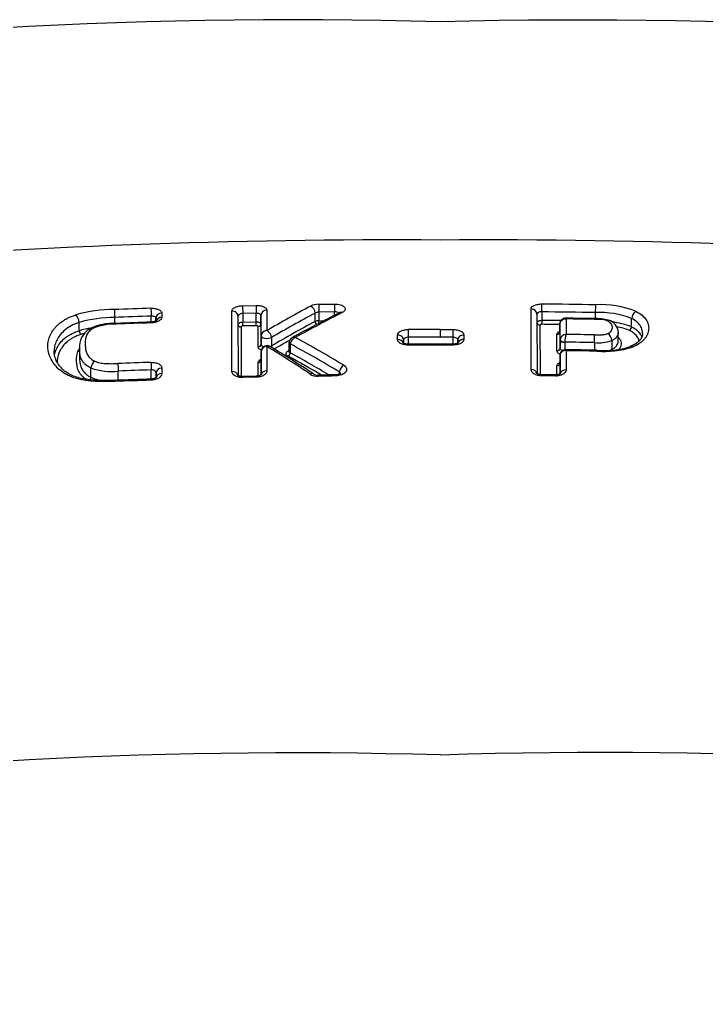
# Model space of a CAD drawing. Header units: millimetres. Extents: x 976 to 9349, y -714 to 2211.
# Drawn here: x 2937.205 to 2938.351, y 1374.202 to 1375.854 of the extents above; entities that cross this region are included whole.
import ezdxf

# ---------------------------------------------------------------- set-up
doc = ezdxf.new("R2010")
doc.units = ezdxf.units.MM
doc.layers.add('Wbudowane', color=175, linetype='Continuous')

# ---------------------------------------------------------------- blocks, each defined once
blk = doc.blocks.new('Z$W@#21058')
for p, q in [((19.5301, 143.3267), (19.5525, 143.3272)), ((19.657, 143.3291), (19.6835, 143.3294)), ((20.0118, 143.2204), (20.0117, 143.3214)), ((19.3165, 143.2972), (19.3165, 143.3072)), ((19.3774, 143.2993), (19.3774, 143.3093)), ((19.3854, 143.3058), (19.3854, 143.3011)), ((19.3854, 143.3011), (19.3854, 143.3058)), ((19.3951, 143.3146), (19.3951, 143.3073)), ((19.5122, 143.2169), (19.5121, 143.3179)), ((19.5223, 143.3091), (19.5225, 143.2103)), ((19.5527, 143.3141), (19.5303, 143.3136)), ((19.5303, 143.3136), (19.5303, 143.2994)), ((19.5527, 143.2999), (19.5527, 143.3141)), ((19.5607, 143.3104), (19.5607, 143.2964)), ((19.5608, 143.2765), (19.5607, 143.3104)), ((19.5705, 143.3192), (19.5706, 143.2852)), ((19.6512, 143.3005), (19.6512, 143.3144)), ((19.6836, 143.3163), (19.6572, 143.316)), ((19.6572, 143.316), (19.6572, 143.3017)), ((19.6836, 143.3111), (19.6836, 143.3163)), ((20.0215, 143.3126), (20.0216, 143.2136)), ((20.0295, 143.3165), (20.0295, 143.3023)), ((20.0701, 143.3047), (20.0701, 143.2788)), ((20.1194, 143.3051), (20.1194, 143.3152)), ((20.1795, 143.2915), (20.1795, 143.3054)), ((20.1795, 143.3054), (20.1795, 143.3054)), ((19.2573, 143.285), (19.2573, 143.2989)), ((19.2573, 143.2989), (19.2573, 143.2989)), ((19.5275, 143.2914), (19.5276, 143.2087)), ((19.5303, 143.2994), (19.5527, 143.2999)), ((19.5528, 143.2934), (19.5305, 143.2929)), ((19.5559, 143.2582), (19.5558, 143.292)), ((19.5607, 143.2964), (19.5608, 143.2625)), ((19.6572, 143.3017), (19.6658, 143.3019)), ((19.86, 143.2871), (19.8814, 143.2871)), ((19.86, 143.2871), (19.86, 143.2742)), ((20.0265, 143.2944), (20.0266, 143.2118)), ((20.06, 143.2691), (20.0599, 143.2969)), ((20.0599, 143.2969), (20.0599, 143.2968)), ((20.0599, 143.2968), (20.0599, 143.2835)), ((20.1795, 143.2915), (20.1795, 143.2915)), ((19.2573, 143.285), (19.2573, 143.285)), ((19.5608, 143.2625), (19.5608, 143.2765)), ((19.5782, 143.2737), (19.5782, 143.2594)), ((19.7887, 143.2704), (19.7887, 143.2778)), ((19.8067, 143.2741), (19.8067, 143.2625)), ((19.8814, 143.2742), (19.86, 143.2742)), ((19.8814, 143.2626), (19.8814, 143.2742)), ((19.8994, 143.2779), (19.8994, 143.2706)), ((20.0549, 143.2513), (20.0549, 143.2791)), ((20.0599, 143.2835), (20.06, 143.2557)), ((20.1573, 143.2679), (20.1573, 143.2818)), ((19.2576, 143.2554), (19.2576, 143.2411)), ((19.5706, 143.2586), (19.5706, 143.2182)), ((19.6075, 143.2649), (19.6075, 143.2511)), ((19.6097, 143.2628), (19.6097, 143.2626)), ((19.6097, 143.2626), (19.6097, 143.248)), ((19.7988, 143.2692), (19.7988, 143.2641)), ((19.86, 143.2611), (19.86, 143.2626)), ((19.8814, 143.2611), (19.86, 143.2611)), ((19.8894, 143.2693), (19.8894, 143.2642)), ((19.8894, 143.2642), (19.8894, 143.2693)), ((20.06, 143.2557), (20.06, 143.2691)), ((20.068, 143.2659), (20.068, 143.2657)), ((20.068, 143.2657), (20.068, 143.2532)), ((20.1176, 143.2652), (20.1176, 143.2525)), ((20.1465, 143.2685), (20.1465, 143.2685)), ((20.1465, 143.2685), (20.1465, 143.2537)), ((20.1465, 143.2537), (20.1465, 143.2537)), ((19.5608, 143.2501), (19.5608, 143.2361)), ((19.5608, 143.2113), (19.5608, 143.2501)), ((20.06, 143.2443), (20.06, 143.2441)), ((20.06, 143.213), (20.06, 143.2443)), ((20.06, 143.2441), (20.06, 143.2308)), ((20.0701, 143.2517), (20.0702, 143.2197)), ((19.2769, 143.2072), (19.2769, 143.2228)), ((19.2769, 143.2228), (19.2769, 143.2228)), ((19.3952, 143.2226), (19.3952, 143.2137)), ((19.5559, 143.2094), (19.5559, 143.2319)), ((19.5608, 143.2361), (19.5608, 143.2113)), ((20.0549, 143.2114), (20.0549, 143.2266)), ((20.06, 143.2308), (20.06, 143.213)), ((19.2769, 143.2072), (19.2769, 143.2072)), ((19.3223, 143.2024), (19.3223, 143.2177)), ((19.3775, 143.2043), (19.3775, 143.2196)), ((19.3855, 143.2143), (19.3855, 143.2067)), ((19.3855, 143.2067), (19.3855, 143.2143)), ((19.5526, 143.2091), (19.5302, 143.2086)), ((19.5526, 143.2072), (19.5302, 143.2067)), ((19.6916, 143.2124), (19.6916, 143.2161)), ((20.0522, 143.2112), (20.0298, 143.2115)), ((20.0522, 143.2094), (20.0298, 143.2096)), ((19.86, 142.5769), (19.86, 142.5769))]:
    blk.add_line(p, q)
for centre, radius, start, end in [((19.6233, 134.6477), 9.1561, 88.51928, 108.16245), ((20.0854, 134.5707), 9.2328, 71.91995, 91.39833), ((19.7861, 131.7116), 11.725, 89.63884, 99.7205), ((19.9339, 131.7121), 11.7245, 80.27926, 90.36137), ((19.3156, 143.0875), 0.2328, 89.8864, 105.9376), ((19.8521, 129.1154), 14.215, 91.91523, 92.16114), ((20.7617, 141.2465), 2.3611, 118.2658, 120.2969), ((19.6569, 143.2981), 0.031, 89.716, 115.4254), ((19.8643, 128.7124), 14.6181, 88.99944, 89.35197), ((20.1271, 143.1645), 0.164, 68.6196, 92.6289), ((19.239, 143.2981), 0.0183, 2.4452, 46.2014), ((19.3157, 143.0984), 0.2087, 89.7768, 106.2353), ((19.8523, 129.1215), 14.1958, 91.91694, 92.16299), ((20.784, 141.2005), 2.3983, 118.1855, 120.1817), ((20.7958, 141.1346), 2.4441, 116.8437, 118.9539), ((20.7862, 141.1706), 2.4057, 116.9343, 119.0503), ((19.6573, 143.3034), 0.0126, 90.5, 118.9487), ((19.8643, 128.7234), 14.594, 88.99856, 89.35141), ((20.0689, 143.297), 0.00895, 88.5856, 180.2601), ((19.87, 128.9435), 14.3638, 89.01329, 89.20593), ((19.8644, 128.5849), 14.7212, 89.0153, 89.19953), ((20.1209, 143.2322), 0.0731, 74.3157, 92.7209), ((20.1206, 143.2362), 0.0678, 75.6036, 92.6771), ((20.1266, 143.1703), 0.1451, 68.6141, 92.8603), ((20.1938, 143.3047), 0.0142, 118.7381, 177.2207), ((19.3156, 143.0758), 0.2171, 100.2241, 105.5683), ((19.2938, 143.2575), 0.0363, 123.6158, 183.4301), ((19.3153, 143.2026), 0.0948, 87.4041, 115.8653), ((19.3159, 143.2059), 0.0902, 87.6602, 114.1614), ((19.8205, 129.8988), 13.4078, 91.89489, 92.14075), ((19.8537, 128.9427), 14.3633, 91.90158, 92.13111), ((20.752, 141.2613), 2.3174, 118.3611, 120.4312), ((19.6569, 143.2876), 0.0141, 89.0063, 113.9164), ((19.8641, 128.4943), 14.7928, 90.01578, 90.22222), ((19.8643, 128.6876), 14.6156, 89.22744, 89.3523), ((19.8643, 128.6911), 14.6055, 89.23255, 89.35202), ((20.1345, 143.2805), 0.0229, 3.2623, 74.2442), ((20.1266, 143.1513), 0.1498, 69.3226, 82.2618), ((20.1264, 143.1542), 0.1404, 69.3689, 78.481), ((20.1723, 143.2919), 0.00721, 299.1727, 356.7422), ((19.2667, 143.2854), 0.00934, 182.9318, 225.7642), ((19.3156, 143.0814), 0.205, 104.0683, 105.7076), ((19.6171, 143.2648), 0.00955, 117.9585, 173.3009), ((19.6224, 143.2615), 0.0128, 109.8215, 174.1793), ((18.7328, 141.6361), 1.8615, 58.7371, 61.6034), ((19.8641, 128.4973), 14.7769, 90.0157, 90.22221), ((20.0707, 143.2679), 0.0109, 92.9974, 168.4088), ((20.0676, 143.2691), 0.00761, 172.7451, 179.9921), ((20.1144, 143.2648), 0.0464, 162.4832, 178.5813), ((19.8644, 128.4888), 14.7914, 89.01849, 89.20305), ((20.1318, 143.2678), 0.0147, 2.6959, 57.2261), ((19.5708, 143.2501), 0.01, 90, 180), ((18.7324, 141.8679), 1.6238, 55.9062, 58.9215), ((19.5708, 143.2501), 0.01, 59.0337, 90), ((18.7235, 141.8362), 1.6584, 56.1074, 59.0698), ((20.7634, 141.2378), 2.3365, 119.6242, 120.3392), ((19.6168, 143.2649), 0.00932, 173.5543, 180.2465), ((18.7146, 141.5955), 1.8924, 58.9159, 61.7725), ((19.8682, 127.2497), 16.0129, 90.0294, 90.22), ((19.8643, 128.4715), 14.7896, 90.01666, 90.22304), ((19.8626, 130.2157), 13.047, 89.9176, 90.01161), ((20.0688, 143.2444), 0.00885, 88.5648, 180.2619), ((19.8644, 128.4925), 14.7748, 89.01812, 89.21047), ((19.8745, 129.0963), 14.1583, 89.00016, 89.2126), ((20.124, 143.3364), 0.0715, 264.8823, 288.3928), ((20.1341, 143.3922), 0.1404, 264.8697, 287.8186), ((20.1343, 143.3997), 0.1494, 265.1088, 288.2211), ((20.124, 143.3173), 0.0674, 286.7914, 289.5507), ((20.154, 143.2541), 0.00744, 183.1969, 191.2116), ((18.7289, 141.6226), 1.842, 59.5803, 61.5612), ((20.8068, 141.0598), 2.4989, 118.6795, 118.7136), ((18.7377, 141.6425), 1.827, 59.1604, 61.4938), ((19.8644, 128.4495), 14.8036, 89.00465, 89.2037), ((19.2923, 143.2218), 0.0154, 125.8237, 176.1682), ((19.3106, 143.3179), 0.1009, 250.501, 276.6357), ((19.8565, 128.7396), 14.5005, 91.89443, 92.11306), ((19.5715, 143.2208), 0.0185, 124.9948, 125.4167), ((19.2692, 143.2078), 0.00777, 323.3105, 355.8305), ((19.8366, 129.3439), 13.868, 91.89813, 92.14886), ((19.8565, 128.7347), 14.4928, 91.89394, 92.11253), ((19.6552, 143.233), 0.024, 238.2866, 272.6459), ((19.6556, 143.226), 0.0151, 241.422, 272.8577), ((19.8491, 129.677), 13.5353, 90.69168, 90.81596), ((19.8652, 128.4909), 14.7197, 90.69901, 90.81329), ((19.8582, 128.7415), 14.4689, 91.90513, 92.14546), ((19.6163, 134.2726), 8.3079, 88.31872, 108.50376), ((20.1259, 134.4221), 8.1591, 71.31119, 91.86742)]:
    blk.add_arc(centre, radius, start, end)
for centre, major_axis, ratio, start_param, end_param in [((19.3165, 143.3114), (0.00038, -0.00999), 0.016997, 3.619211, 5.148412), ((19.3774, 143.3136), (0.00033, -0.00999), 0.014996, 3.619692, 5.14848), ((19.5303, 143.3179), (0.00023, -0.01), 0.010039, 3.620604, 5.148614), ((19.5527, 143.3184), (-0.00021, 0.01), 0.009319, 0.479111, 2.007036), ((19.6437, 143.3172), (-0.00473, 0.00881), 0.657583, 4.067889, 5.620494), ((19.6572, 143.3202), (-0.00014, 0.01), 0.005975, 0.479468, 2.007091), ((19.6836, 143.3206), (-0.00012, 0.01), 0.00513, 0.479531, 2.007101), ((20.0115, 143.3125), (-0.01, -0.00001), 0.883626, 3.140536, 4.69999), ((20.0295, 143.3207), (-0.00011, -0.01), 0.005881, 1.134501, 2.662121), ((20.1194, 143.3194), (-0.00017, -0.01), 0.008753, 1.134546, 2.66241), ((19.3954, 143.3058), (-0.01, -0.00001), 0.88407, 4.746456, 6.282127), ((19.3954, 143.2985), (-0.01, -0.00001), 0.880721, 4.746378, 5.950427), ((19.5123, 143.3091), (-0.01, -0.00001), 0.883823, 3.140536, 4.737526), ((19.5707, 143.3104), (-0.01, -0.00001), 0.883733, 4.733102, 6.282129), ((19.6967, 143.3065), (0.00452, -0.00892), 0.633498, 2.483632, 3.141719), ((20.1172, 143.2952), (-0.00017, -0.01), 0.008621, 2.639021, 3.141582), ((19.32, 143.2873), (0.00037, -0.00999), 0.01675, 3.141719, 3.643061), ((19.3774, 143.2893), (0.00033, -0.00999), 0.014881, 3.141531, 3.643405), ((19.5273, 143.2958), (0.005, 0.00001), 0.88364, 3.219068, 4.736413), ((19.5303, 143.2973), (0.00011, -0.005), 0.010026, 0.485765, 2.007021), ((19.5527, 143.2978), (-0.00011, 0.005), 0.009307, 3.62745, 5.148629), ((19.5557, 143.2964), (0.005, 0.00001), 0.883596, 4.734261, 6.282129), ((19.6549, 143.2991), (-0.00238, 0.0044), 0.65626, 0.924267, 2.118732), ((19.6572, 143.2996), (-0.00007, 0.005), 0.005969, 4.242221, 5.148683), ((19.8067, 143.2784), (0.00004, -0.01), 0.001206, 3.664661, 5.14872), ((19.8814, 143.2785), (0.00001, 0.01), 0.001149, 4.276058, 5.760133), ((20.0265, 143.2988), (0.005, 0.00001), 0.88348, 3.20419, 4.698852), ((20.0295, 143.3001), (-0.00006, -0.005), 0.005874, 4.276093, 5.797003), ((19.5708, 143.2765), (-0.01, -0.00001), 0.866854, 4.732968, 6.282193), ((19.5708, 143.2765), (0.01, 0), 0.422618, 3.142138, 5.556343), ((19.5708, 143.2765), (-0.00503, 0.00864), 0.642113, 4.045269, 5.575325), ((19.7888, 143.2692), (-0.01, -0.00001), 0.861091, 3.14062, 4.716761), ((19.7888, 143.2619), (-0.01, -0.00001), 0.856703, 3.427015, 4.716773), ((19.8994, 143.2693), (0.01, 0.00001), 0.861106, 1.566951, 3.14062), ((19.8994, 143.262), (0.01, 0.00001), 0.85672, 1.566972, 2.856245), ((20.0549, 143.2835), (0.005, 0.00001), 0.876482, 4.69682, 6.282158), ((20.068, 143.2693), (0.00794, -0.00097), 0.420013, 3.203765, 4.764046), ((20.1176, 143.2694), (-0.00017, -0.01), 0.008593, 1.134543, 2.610999), ((19.5558, 143.2625), (0.005, 0.00001), 0.866503, 4.734113, 6.282195), ((19.5708, 143.2501), (-0.01, -0.00001), 0.850986, 4.73293, 6.282244), ((19.5708, 143.2501), (-0.00515, -0.00857), 0.655796, 3.141552, 3.910742), ((19.582, 143.258), (-0.00253, 0.00431), 0.640077, 0.90087, 1.46255), ((19.6155, 143.2651), (0.00795, -0.00086), 0.509287, 3.141621, 3.938359), ((19.6155, 143.2649), (0.008, 0), 0.422618, 3.141613, 3.888037), ((19.8068, 143.2525), (0.00004, -0.01), 0.001212, 3.141439, 3.694936), ((19.8814, 143.2526), (-0.00001, -0.01), 0.001143, 2.588275, 3.141796), ((20.055, 143.2557), (0.005, 0.00001), 0.861404, 4.696982, 6.282212), ((20.068, 143.2691), (0.008, 0), 0.422618, 3.142138, 4.712935), ((19.606, 143.2466), (0.00239, 0.00439), 0.636369, 3.874597, 5.359544), ((19.6061, 143.2557), (-0.00241, 0.00438), 0.618337, 2.440732, 2.810389), ((19.3223, 143.2219), (-0.00037, 0.00999), 0.016586, 0.580201, 2.006834), ((19.3775, 143.2238), (-0.00033, 0.00999), 0.014809, 0.580172, 2.006894), ((19.3955, 143.2143), (-0.01, -0.00001), 0.8286, 4.745972, 6.282302), ((19.5558, 143.2361), (0.005, 0.00001), 0.850375, 4.734068, 6.282246), ((19.699, 143.219), (0.00517, 0.00856), 0.615115, 0.792203, 2.246053), ((20.0116, 143.2122), (-0.01, -0.00001), 0.822203, 3.325631, 4.700407), ((20.055, 143.2308), (0.005, 0.00001), 0.845548, 4.697092, 6.282259), ((19.3955, 143.2055), (-0.01, -0.00001), 0.821603, 4.745971, 6.110595), ((19.5125, 143.2087), (-0.01, -0.00001), 0.821842, 3.345282, 4.737277), ((19.5305, 143.1986), (0.00023, -0.01), 0.010005, 3.141382, 3.762512), ((19.5529, 143.1991), (0.00021, -0.01), 0.009294, 3.141389, 3.762449), ((19.5708, 143.21), (-0.01, -0.00001), 0.821945, 4.73296, 6.104544), ((19.6427, 143.2045), (-0.00558, -0.0083), 0.630603, 3.141312, 3.980197), ((19.6564, 143.2009), (0.00014, -0.01), 0.00601, 3.141425, 3.762195), ((19.6858, 143.2013), (0.00012, -0.01), 0.005081, 3.141386, 3.762135), ((20.0297, 143.2015), (-0.00011, -0.01), 0.005839, 2.521212, 3.141802), ((20.052, 143.2012), (-0.00013, -0.01), 0.006547, 2.521189, 3.141735), ((20.07, 143.2115), (0.01, 0.00001), 0.82216, 1.554511, 2.941827)]:
    blk.add_ellipse(centre, major_axis=major_axis, ratio=ratio, start_param=start_param, end_param=end_param)
for points, knots in [([(19.3771, 143.3224), (19.3794, 143.3225), (19.3818, 143.3224), (19.3861, 143.3217), (19.3882, 143.3211), (19.3906, 143.32), (19.3914, 143.3196), (19.3927, 143.3188), (19.3933, 143.3183), (19.3942, 143.3173), (19.3945, 143.3168), (19.395, 143.3157), (19.3951, 143.3152), (19.3951, 143.3146)], [0, 0, 0, 0, 0.25, 0.25, 0.5, 0.5, 0.625, 0.625, 0.75, 0.75, 0.875, 0.875, 1, 1, 1, 1]), ([(19.5121, 143.3179), (19.5121, 143.319), (19.5126, 143.3202), (19.5143, 143.3222), (19.5157, 143.3232), (19.5182, 143.3244), (19.5191, 143.3248), (19.5211, 143.3254), (19.5221, 143.3257), (19.5243, 143.3262), (19.5254, 143.3264), (19.5277, 143.3266), (19.5289, 143.3267), (19.5301, 143.3267)], [0, 0, 0, 0, 0.25, 0.25, 0.5, 0.5, 0.625, 0.625, 0.75, 0.75, 0.875, 0.875, 1, 1, 1, 1]), ([(19.5525, 143.3272), (19.5549, 143.3273), (19.5572, 143.3271), (19.5616, 143.3264), (19.5636, 143.3258), (19.5661, 143.3247), (19.5668, 143.3243), (19.5681, 143.3234), (19.5687, 143.3229), (19.5696, 143.3219), (19.5699, 143.3214), (19.5704, 143.3203), (19.5705, 143.3198), (19.5705, 143.3192)], [0, 0, 0, 0, 0.25, 0.25, 0.5, 0.5, 0.625, 0.625, 0.75, 0.75, 0.875, 0.875, 1, 1, 1, 1]), ([(19.6835, 143.3294), (19.6853, 143.3295), (19.687, 143.3294), (19.6904, 143.3289), (19.692, 143.3286), (19.6949, 143.3277), (19.6962, 143.3272), (19.6985, 143.326), (19.6994, 143.3253), (19.7008, 143.3238), (19.7012, 143.323), (19.7016, 143.3214), (19.7015, 143.3205), (19.7009, 143.3189), (19.7004, 143.3181), (19.6988, 143.3166), (19.6978, 143.3159), (19.6965, 143.3153)], [0, 0, 0, 0, 0.125, 0.125, 0.25, 0.25, 0.375, 0.375, 0.5, 0.5, 0.625, 0.625, 0.75, 0.75, 0.875, 0.875, 1, 1, 1, 1]), ([(20.0117, 143.3214), (20.0117, 143.3225), (20.0121, 143.3236), (20.0139, 143.3256), (20.0153, 143.3265), (20.0177, 143.3277), (20.0187, 143.328), (20.0206, 143.3286), (20.0217, 143.3288), (20.0238, 143.3292), (20.025, 143.3294), (20.0273, 143.3296), (20.0285, 143.3296), (20.0297, 143.3296)], [0, 0, 0, 0, 0.25, 0.25, 0.5, 0.5, 0.625, 0.625, 0.75, 0.75, 0.875, 0.875, 1, 1, 1, 1]), ([(19.3165, 143.2003), (19.3102, 143.2001), (19.304, 143.2), (19.2915, 143.2001), (19.2853, 143.2003), (19.2761, 143.2011), (19.2731, 143.2014), (19.267, 143.2022), (19.264, 143.2027), (19.2552, 143.2044), (19.2497, 143.2059), (19.242, 143.2089), (19.2396, 143.21), (19.2351, 143.2123), (19.2329, 143.2135), (19.227, 143.2174), (19.2236, 143.2203), (19.2178, 143.2263), (19.2153, 143.2294), (19.2113, 143.2356), (19.2096, 143.2389), (19.2057, 143.2485), (19.2045, 143.255), (19.205, 143.2646), (19.2056, 143.2678), (19.2074, 143.2742), (19.2087, 143.2773), (19.212, 143.2833), (19.2139, 143.2863), (19.2176, 143.2907), (19.2189, 143.2921), (19.2218, 143.295), (19.2233, 143.2964), (19.2267, 143.299), (19.2285, 143.3003), (19.2324, 143.3029), (19.2345, 143.3041), (19.2412, 143.3076), (19.2462, 143.3096), (19.2517, 143.3113)], [0, 0, 0, 0, 0.0625, 0.0625, 0.125, 0.125, 0.15625, 0.15625, 0.1875, 0.1875, 0.25, 0.25, 0.28125, 0.28125, 0.3125, 0.3125, 0.375, 0.375, 0.4375, 0.4375, 0.5, 0.5, 0.625, 0.625, 0.6875, 0.6875, 0.75, 0.75, 0.8125, 0.8125, 0.84375, 0.84375, 0.875, 0.875, 0.90625, 0.90625, 0.9375, 0.9375, 1, 1, 1, 1]), ([(19.3951, 143.3073), (19.3951, 143.3062), (19.3946, 143.305), (19.3928, 143.3029), (19.3915, 143.3019), (19.389, 143.3006), (19.3881, 143.3002), (19.3861, 143.2995), (19.3851, 143.2992), (19.3829, 143.2987), (19.3818, 143.2985), (19.3795, 143.2982), (19.3783, 143.2981), (19.3771, 143.2981)], [0, 0, 0, 0, 0.25, 0.25, 0.5, 0.5, 0.625, 0.625, 0.75, 0.75, 0.875, 0.875, 1, 1, 1, 1]), ([(19.3854, 143.3058), (19.3854, 143.3064), (19.3852, 143.3069), (19.3844, 143.3078), (19.3838, 143.3082), (19.3816, 143.3092), (19.3795, 143.3095), (19.3774, 143.3093)], [0, 0, 0, 0, 0.25, 0.25, 0.5, 0.5, 1, 1, 1, 1]), ([(19.5303, 143.3136), (19.5293, 143.3136), (19.5282, 143.3134), (19.5263, 143.3129), (19.5254, 143.3126), (19.5232, 143.3113), (19.5223, 143.3102), (19.5223, 143.3091)], [0, 0, 0, 0, 0.25, 0.25, 0.5, 0.5, 1, 1, 1, 1]), ([(19.5607, 143.3104), (19.5607, 143.3109), (19.5605, 143.3114), (19.5597, 143.3124), (19.5591, 143.3129), (19.5569, 143.3139), (19.5548, 143.3142), (19.5527, 143.3141)], [0, 0, 0, 0, 0.25, 0.25, 0.5, 0.5, 1, 1, 1, 1]), ([(19.6905, 143.3145), (19.6899, 143.315), (19.689, 143.3155), (19.6868, 143.3162), (19.6852, 143.3164), (19.6836, 143.3163)], [0, 0, 0, 0, 0.4269993, 0.4269993, 1, 1, 1, 1]), ([(20.0295, 143.3165), (20.0285, 143.3165), (20.0274, 143.3165), (20.0255, 143.3161), (20.0246, 143.3158), (20.0224, 143.3147), (20.0215, 143.3137), (20.0215, 143.3126)], [0, 0, 0, 0, 0.25, 0.25, 0.5, 0.5, 1, 1, 1, 1]), ([(20.0599, 143.2969), (20.0599, 143.2992), (20.0611, 143.3014), (20.0639, 143.3036), (20.065, 143.3041), (20.0675, 143.3047), (20.0688, 143.3048), (20.0701, 143.3047)], [0, 0, 0, 0, 0.5, 0.5, 0.75, 0.75, 1, 1, 1, 1]), ([(20.0701, 143.3047), (20.0698, 143.3053), (20.0696, 143.3057), (20.0692, 143.3059), (20.0692, 143.3059), (20.0691, 143.3059)], [0, 0, 0, 0, 0.782679, 0.782679, 1, 1, 1, 1]), ([(20.1374, 143.3019), (20.1382, 143.3024), (20.139, 143.3027), (20.14, 143.3027), (20.1403, 143.3026), (20.1406, 143.3025)], [0, 0, 0, 0, 0.687918, 0.687918, 1, 1, 1, 1]), ([(20.1978, 143.2806), (20.1978, 143.2824), (20.1976, 143.2842), (20.1966, 143.2884), (20.1956, 143.2907), (20.1926, 143.2953), (20.1907, 143.2975), (20.1859, 143.3017), (20.1829, 143.3036), (20.1795, 143.3054)], [0, 0, 0, 0, 0.199333, 0.199333, 0.466222, 0.466222, 0.733111, 0.733111, 1, 1, 1, 1]), ([(20.1869, 143.3172), (20.1908, 143.3152), (20.1942, 143.313), (20.1998, 143.3084), (20.202, 143.3059), (20.2055, 143.3007), (20.2066, 143.298), (20.208, 143.2927), (20.2082, 143.2899), (20.2077, 143.2844), (20.2071, 143.2817), (20.2053, 143.2776), (20.2046, 143.2763), (20.2029, 143.2736), (20.202, 143.2723), (20.1998, 143.2698), (20.1986, 143.2685), (20.1958, 143.2661), (20.1943, 143.2649), (20.1893, 143.2615), (20.1854, 143.2595), (20.181, 143.2578)], [0, 0, 0, 0, 0.125, 0.125, 0.25, 0.25, 0.375, 0.375, 0.5, 0.5, 0.625, 0.625, 0.6875, 0.6875, 0.75, 0.75, 0.8125, 0.8125, 0.875, 0.875, 1, 1, 1, 1]), ([(19.2573, 143.2989), (19.2523, 143.2972), (19.2478, 143.2953), (19.2397, 143.291), (19.2363, 143.2886), (19.2303, 143.2836), (19.2277, 143.2809), (19.2234, 143.2755), (19.2217, 143.2728), (19.2188, 143.2672), (19.2176, 143.2643), (19.216, 143.2585), (19.2155, 143.2556), (19.2153, 143.252), (19.2153, 143.2513), (19.2153, 143.2507)], [0, 0, 0, 0, 0.1608, 0.1608, 0.321601, 0.321601, 0.482401, 0.482401, 0.643201, 0.643201, 0.804001, 0.804001, 0.964802, 0.964802, 1, 1, 1, 1]), ([(19.279, 143.2882), (19.2776, 143.2872), (19.2763, 143.2862), (19.2741, 143.2841), (19.2732, 143.283), (19.2707, 143.2797), (19.2696, 143.2774), (19.2673, 143.2705), (19.2671, 143.2658), (19.2674, 143.2586), (19.2676, 143.2563), (19.2685, 143.2515), (19.2691, 143.2491), (19.2713, 143.2444), (19.2727, 143.2421), (19.277, 143.2378), (19.2798, 143.2358), (19.2833, 143.2343)], [0, 0, 0, 0, 0.0625, 0.0625, 0.125, 0.125, 0.25, 0.25, 0.5, 0.5, 0.625, 0.625, 0.75, 0.75, 0.875, 0.875, 1, 1, 1, 1]), ([(19.274, 143.2879), (19.2746, 143.2883), (19.2752, 143.2885), (19.2769, 143.2887), (19.2779, 143.2886), (19.279, 143.2882)], [0, 0, 0, 0, 0.439291, 0.439291, 1, 1, 1, 1]), ([(19.3865, 143.3017), (19.3865, 143.3017), (19.3865, 143.3017), (19.3865, 143.3017), (19.3865, 143.3017), (19.3864, 143.3017), (19.3864, 143.3016), (19.3863, 143.3016), (19.3862, 143.3015), (19.3861, 143.3014), (19.386, 143.3014), (19.3859, 143.3013), (19.3857, 143.3012), (19.3855, 143.3011), (19.3854, 143.301), (19.3852, 143.301), (19.385, 143.3009), (19.3847, 143.3008), (19.3845, 143.3007), (19.3842, 143.3006), (19.3839, 143.3005), (19.3836, 143.3004), (19.3833, 143.3003), (19.383, 143.3002), (19.3827, 143.3001), (19.3824, 143.3), (19.382, 143.2999), (19.3817, 143.2999), (19.3813, 143.2998), (19.3809, 143.2997), (19.3805, 143.2996), (19.3801, 143.2996), (19.3797, 143.2995), (19.3793, 143.2995), (19.3789, 143.2994), (19.3784, 143.2994), (19.378, 143.2994), (19.3776, 143.2993), (19.3773, 143.2993), (19.3771, 143.2993), (19.3771, 143.2993)], [0, 0, 0, 0, 0.021246, 0.044711, 0.068131, 0.091766, 0.115658, 0.139842, 0.164344, 0.189182, 0.214362, 0.239882, 0.265729, 0.291851, 0.315001, 0.339526, 0.364874, 0.391013, 0.417879, 0.445388, 0.473438, 0.501908, 0.530662, 0.556401, 0.583767, 0.611594, 0.640115, 0.669204, 0.698726, 0.728536, 0.75848, 0.788379, 0.818346, 0.847285, 0.877155, 0.907233, 0.937447, 0.967722, 0.99797, 1, 1, 1, 1]), ([(19.5224, 143.296), (19.5225, 143.2969), (19.5233, 143.2977), (19.5254, 143.2987), (19.5263, 143.2989), (19.5283, 143.2993), (19.5293, 143.2994), (19.5303, 143.2994)], [0, 0, 0, 0, 0.4803481, 0.4803481, 0.7401741, 0.7401741, 1, 1, 1, 1]), ([(19.5305, 143.2929), (19.5297, 143.2929), (19.5289, 143.2927), (19.5278, 143.2921), (19.5275, 143.2918), (19.5275, 143.2914)], [0, 0, 0, 0, 0.5, 0.5, 1, 1, 1, 1]), ([(19.5527, 143.2999), (19.5548, 143.2999), (19.5569, 143.2996), (19.5591, 143.2986), (19.5597, 143.2982), (19.5605, 143.2974), (19.5607, 143.2969), (19.5607, 143.2964)], [0, 0, 0, 0, 0.5, 0.5, 0.75, 0.75, 1, 1, 1, 1]), ([(19.5558, 143.292), (19.5558, 143.2924), (19.5555, 143.2928), (19.5544, 143.2932), (19.5536, 143.2934), (19.5528, 143.2934)], [0, 0, 0, 0, 0.5, 0.5, 1, 1, 1, 1]), ([(19.7887, 143.2778), (19.7887, 143.279), (19.7892, 143.2802), (19.791, 143.2824), (19.7923, 143.2834), (19.7948, 143.2847), (19.7957, 143.2851), (19.7977, 143.2858), (19.7987, 143.2861), (19.8009, 143.2865), (19.802, 143.2867), (19.8043, 143.287), (19.8055, 143.287), (19.8067, 143.287)], [0, 0, 0, 0, 0.25, 0.25, 0.5, 0.5, 0.625, 0.625, 0.75, 0.75, 0.875, 0.875, 1, 1, 1, 1]), ([(19.8814, 143.2871), (19.8838, 143.2871), (19.8861, 143.2869), (19.8905, 143.286), (19.8925, 143.2853), (19.895, 143.284), (19.8957, 143.2835), (19.897, 143.2825), (19.8976, 143.282), (19.8985, 143.2809), (19.8988, 143.2803), (19.8993, 143.2791), (19.8994, 143.2785), (19.8994, 143.2779)], [0, 0, 0, 0, 0.25, 0.25, 0.5, 0.5, 0.625, 0.625, 0.75, 0.75, 0.875, 0.875, 1, 1, 1, 1]), ([(20.0216, 143.299), (20.0217, 143.2998), (20.0225, 143.3007), (20.0246, 143.3016), (20.0255, 143.3018), (20.0274, 143.3022), (20.0285, 143.3023), (20.0295, 143.3023)], [0, 0, 0, 0, 0.4800144, 0.4800144, 0.7400072, 0.7400072, 1, 1, 1, 1]), ([(20.0295, 143.2957), (20.0287, 143.2957), (20.0279, 143.2956), (20.0268, 143.2951), (20.0265, 143.2947), (20.0265, 143.2944)], [0, 0, 0, 0, 0.5, 0.5, 1, 1, 1, 1]), ([(20.1398, 143.2802), (20.1412, 143.2809), (20.1425, 143.2817), (20.1445, 143.2835), (20.1453, 143.2844), (20.1465, 143.2863), (20.147, 143.2873), (20.1475, 143.2893), (20.1476, 143.2903), (20.1474, 143.2923), (20.1471, 143.2933), (20.1463, 143.2952), (20.1456, 143.2962), (20.144, 143.298), (20.143, 143.2989), (20.1405, 143.3005), (20.1391, 143.3013), (20.1374, 143.3019)], [0, 0, 0, 0, 0.125, 0.125, 0.25, 0.25, 0.375, 0.375, 0.5, 0.5, 0.625, 0.625, 0.75, 0.75, 0.875, 0.875, 1, 1, 1, 1]), ([(20.1795, 143.2915), (20.1829, 143.2898), (20.1858, 143.2879), (20.1907, 143.2838), (20.1926, 143.2817), (20.1951, 143.2779), (20.196, 143.2762), (20.1966, 143.2745)], [0, 0, 0, 0, 0.367157, 0.367157, 0.734314, 0.734314, 1, 1, 1, 1]), ([(19.2159, 143.2444), (19.2167, 143.2486), (19.2181, 143.2527), (19.2217, 143.2595), (19.2235, 143.2623), (19.2278, 143.2676), (19.2303, 143.2701), (19.2348, 143.2738), (19.2364, 143.275), (19.2399, 143.2773), (19.2437, 143.2795), (19.2479, 143.2815), (19.2524, 143.2833), (19.2548, 143.2842), (19.2573, 143.285)], [0, 0, 0, 0, 0.266295, 0.266295, 0.449721, 0.449721, 0.633147, 0.633147, 0.724861, 0.724861, 0.816574, 0.908287, 0.908287, 1, 1, 1, 1]), ([(19.2601, 143.2788), (19.2578, 143.278), (19.2555, 143.2772), (19.2512, 143.2754), (19.2472, 143.2735), (19.2437, 143.2714), (19.2404, 143.2691), (19.2388, 143.268), (19.2346, 143.2644), (19.2322, 143.262), (19.2282, 143.2569), (19.2265, 143.2542), (19.2224, 143.2463), (19.2209, 143.2408), (19.2205, 143.2342), (19.2205, 143.2332), (19.2205, 143.2322)], [0, 0, 0, 0, 0.078594, 0.078594, 0.157187, 0.235781, 0.235781, 0.314374, 0.314374, 0.471561, 0.471561, 0.628748, 0.628748, 0.943122, 0.943122, 1, 1, 1, 1]), ([(19.6181, 143.2736), (19.617, 143.2739), (19.616, 143.2741), (19.6141, 143.2739), (19.6133, 143.2737), (19.6126, 143.2733)], [0, 0, 0, 0, 0.5252388, 0.5252388, 1, 1, 1, 1]), ([(19.8067, 143.261), (19.8043, 143.261), (19.802, 143.2613), (19.7976, 143.2622), (19.7956, 143.2629), (19.7931, 143.2642), (19.7924, 143.2647), (19.7911, 143.2657), (19.7905, 143.2663), (19.7896, 143.2674), (19.7893, 143.268), (19.7888, 143.2692), (19.7887, 143.2698), (19.7887, 143.2704)], [0, 0, 0, 0, 0.25, 0.25, 0.5, 0.5, 0.625, 0.625, 0.75, 0.75, 0.875, 0.875, 1, 1, 1, 1]), ([(19.8067, 143.2741), (19.8057, 143.2741), (19.8046, 143.274), (19.8027, 143.2735), (19.8018, 143.2731), (19.7996, 143.2717), (19.7987, 143.2705), (19.7988, 143.2692)], [0, 0, 0, 0, 0.25, 0.25, 0.5, 0.5, 1, 1, 1, 1]), ([(19.8894, 143.2693), (19.8894, 143.27), (19.8892, 143.2706), (19.8884, 143.2718), (19.8878, 143.2723), (19.8856, 143.2737), (19.8835, 143.2742), (19.8814, 143.2742)], [0, 0, 0, 0, 0.25, 0.25, 0.5, 0.5, 1, 1, 1, 1]), ([(19.8994, 143.2706), (19.8994, 143.2693), (19.8989, 143.2681), (19.8972, 143.2658), (19.8958, 143.2648), (19.8933, 143.2635), (19.8924, 143.2631), (19.8905, 143.2624), (19.8894, 143.2621), (19.8872, 143.2616), (19.8861, 143.2614), (19.8838, 143.2612), (19.8826, 143.2611), (19.8814, 143.2611)], [0, 0, 0, 0, 0.25, 0.25, 0.5, 0.5, 0.625, 0.625, 0.75, 0.75, 0.875, 0.875, 1, 1, 1, 1]), ([(20.0549, 143.2791), (20.0549, 143.2799), (20.0552, 143.2807), (20.0565, 143.2822), (20.0575, 143.2829), (20.0591, 143.2836), (20.0595, 143.2838), (20.0599, 143.2839)], [0, 0, 0, 0, 0.429313, 0.429313, 0.858626, 0.858626, 1, 1, 1, 1]), ([(20.1178, 143.278), (20.1216, 143.2779), (20.1255, 143.2779), (20.1312, 143.2783), (20.133, 143.2785), (20.1367, 143.2791), (20.1383, 143.2796), (20.1398, 143.2802)], [0, 0, 0, 0, 0.5, 0.5, 0.75, 0.75, 1, 1, 1, 1]), ([(20.1573, 143.2818), (20.1573, 143.2808), (20.1572, 143.2799), (20.1566, 143.2777), (20.1559, 143.2764), (20.1542, 143.2739), (20.153, 143.2727), (20.1502, 143.2705), (20.1485, 143.2694), (20.1465, 143.2685)], [0, 0, 0, 0, 0.1938139, 0.1938139, 0.4625426, 0.4625426, 0.7312713, 0.7312713, 1, 1, 1, 1]), ([(20.1573, 143.274), (20.1574, 143.2739), (20.1575, 143.2738), (20.1589, 143.2723), (20.16, 143.2709), (20.1615, 143.2679), (20.162, 143.2664), (20.1623, 143.2633), (20.1622, 143.2618), (20.1613, 143.2587), (20.1606, 143.2572), (20.1592, 143.2551), (20.1586, 143.2544), (20.1581, 143.2538)], [0, 0, 0, 0, 0.013796, 0.013796, 0.235485, 0.235485, 0.457174, 0.457174, 0.678862, 0.678862, 0.900551, 0.900551, 1, 1, 1, 1]), ([(20.1921, 143.2679), (20.1921, 143.2679), (20.1921, 143.2679), (20.1915, 143.2701), (20.1906, 143.2723), (20.1879, 143.2764), (20.1862, 143.2784), (20.1817, 143.2822), (20.179, 143.284), (20.1759, 143.2856)], [0, 0, 0, 0, 0.000527, 0.000527, 0.333685, 0.333685, 0.666842, 0.666842, 1, 1, 1, 1]), ([(20.1978, 143.2806), (20.1978, 143.2805), (20.1978, 143.2802), (20.1978, 143.2798), (20.1977, 143.2793), (20.1977, 143.2788), (20.1976, 143.2782), (20.1975, 143.2777), (20.1974, 143.2772), (20.1973, 143.2767), (20.1972, 143.2762), (20.197, 143.2757), (20.1968, 143.2752), (20.1967, 143.2748), (20.1965, 143.2743), (20.1963, 143.2738), (20.196, 143.2734), (20.1958, 143.2729), (20.1955, 143.2725), (20.1953, 143.272), (20.195, 143.2716), (20.1948, 143.2712), (20.1945, 143.2708), (20.1942, 143.2704), (20.1939, 143.2699), (20.1935, 143.2695), (20.1932, 143.2691), (20.1928, 143.2687), (20.1924, 143.2683), (20.1921, 143.2679), (20.1917, 143.2675), (20.1912, 143.2671), (20.1908, 143.2667), (20.1904, 143.2663), (20.1899, 143.2659), (20.1895, 143.2655), (20.189, 143.2652), (20.1886, 143.2648), (20.1881, 143.2645), (20.1876, 143.2641), (20.1871, 143.2638), (20.1867, 143.2635), (20.1862, 143.2631), (20.1857, 143.2628), (20.1851, 143.2625), (20.1845, 143.2621), (20.1839, 143.2618), (20.1833, 143.2615), (20.1827, 143.2611), (20.1821, 143.2608), (20.1815, 143.2605), (20.1809, 143.2602), (20.1802, 143.2599), (20.1795, 143.2596), (20.1789, 143.2593), (20.1782, 143.259), (20.1776, 143.2588), (20.1772, 143.2586), (20.1771, 143.2586)], [0, 0, 0, 0, 0.015518, 0.040278, 0.064898, 0.089349, 0.113747, 0.138557, 0.163017, 0.18704, 0.210568, 0.233576, 0.256057, 0.27623, 0.297553, 0.318745, 0.339776, 0.360617, 0.381243, 0.401631, 0.421757, 0.437859, 0.454327, 0.473421, 0.492128, 0.510464, 0.528463, 0.546157, 0.563578, 0.580753, 0.597705, 0.614886, 0.631725, 0.648323, 0.664707, 0.680896, 0.695415, 0.71077, 0.726407, 0.742264, 0.756037, 0.769387, 0.783176, 0.798563, 0.813839, 0.829015, 0.844104, 0.859116, 0.874064, 0.888958, 0.903808, 0.918624, 0.933412, 0.948257, 0.963035, 0.977792, 0.992536, 1, 1, 1, 1]), ([(19.2691, 143.2039), (19.2687, 143.2042), (19.2684, 143.2044), (19.2663, 143.2057), (19.2647, 143.2069), (19.262, 143.2094), (19.2608, 143.2107), (19.2587, 143.2134), (19.2578, 143.2148), (19.2556, 143.219), (19.2547, 143.2218), (19.2534, 143.2275), (19.2531, 143.2304), (19.2528, 143.2361), (19.2528, 143.2389), (19.2534, 143.2445), (19.254, 143.2473), (19.2555, 143.2514), (19.2562, 143.2528), (19.2572, 143.2545), (19.2574, 143.2549), (19.2576, 143.2553)], [0, 0, 0, 0, 0.016519, 0.016519, 0.096523, 0.096523, 0.176528, 0.176528, 0.256532, 0.256532, 0.416541, 0.416541, 0.57655, 0.57655, 0.736559, 0.736559, 0.896569, 0.896569, 0.976573, 0.976573, 1, 1, 1, 1]), ([(19.2769, 143.2228), (19.273, 143.2245), (19.2698, 143.2265), (19.2659, 143.23), (19.2648, 143.2312), (19.2629, 143.2336), (19.2621, 143.2349), (19.2601, 143.2387), (19.2592, 143.2414), (19.2581, 143.2467), (19.2579, 143.2494), (19.2577, 143.2532), (19.2576, 143.2543), (19.2576, 143.2554)], [0, 0, 0, 0, 0.226708, 0.226708, 0.340062, 0.340062, 0.453416, 0.453416, 0.680124, 0.680124, 0.906832, 0.906832, 1, 1, 1, 1]), ([(19.5611, 143.2526), (19.5601, 143.253), (19.5593, 143.2535), (19.5577, 143.2546), (19.557, 143.2553), (19.5561, 143.2567), (19.5559, 143.2574), (19.5559, 143.2582)], [0, 0, 0, 0, 0.298478, 0.298478, 0.649239, 0.649239, 1, 1, 1, 1]), ([(19.5608, 143.2625), (19.5608, 143.2614), (19.5614, 143.2604), (19.5632, 143.259), (19.564, 143.2586), (19.5649, 143.2582)], [0, 0, 0, 0, 0.636212, 0.636212, 1, 1, 1, 1]), ([(19.8067, 143.2625), (19.8067, 143.2625), (19.8065, 143.2625), (19.8062, 143.2625), (19.8058, 143.2625), (19.8054, 143.2625), (19.805, 143.2626), (19.8046, 143.2626), (19.8042, 143.2626), (19.8038, 143.2627), (19.8034, 143.2627), (19.803, 143.2628), (19.8026, 143.2628), (19.8023, 143.2629), (19.8019, 143.263), (19.8016, 143.2631), (19.8013, 143.2631), (19.801, 143.2632), (19.8007, 143.2633), (19.8004, 143.2634), (19.8001, 143.2635), (19.7999, 143.2636), (19.7996, 143.2637), (19.7994, 143.2638), (19.7992, 143.2639), (19.799, 143.2639), (19.7988, 143.264), (19.7986, 143.2641), (19.7985, 143.2642), (19.7984, 143.2642), (19.7983, 143.2643), (19.7982, 143.2644), (19.7981, 143.2644), (19.798, 143.2645), (19.7979, 143.2645), (19.7979, 143.2646), (19.7979, 143.2646), (19.7979, 143.2646), (19.7979, 143.2646), (19.7979, 143.2646)], [0, 0, 0, 0, 0.0067829, 0.0376198, 0.0685754, 0.0995643, 0.1304759, 0.1612229, 0.1917249, 0.2219947, 0.2526925, 0.2826081, 0.3123119, 0.3419079, 0.3715028, 0.4011799, 0.4310395, 0.4611955, 0.4873146, 0.5141876, 0.5432933, 0.5721883, 0.6008286, 0.6291782, 0.6572055, 0.6848843, 0.7121955, 0.7338715, 0.7564298, 0.7798562, 0.8087143, 0.837149, 0.8650317, 0.8923155, 0.9189816, 0.9450364, 0.9705095, 0.9954503, 1, 1, 1, 1]), ([(19.8903, 143.2647), (19.8903, 143.2647), (19.8903, 143.2647), (19.8903, 143.2647), (19.8902, 143.2647), (19.8902, 143.2647), (19.8902, 143.2646), (19.8901, 143.2646), (19.89, 143.2645), (19.8899, 143.2645), (19.8898, 143.2644), (19.8897, 143.2643), (19.8895, 143.2643), (19.8894, 143.2642), (19.8892, 143.2641), (19.889, 143.264), (19.8888, 143.2639), (19.8886, 143.2638), (19.8884, 143.2637), (19.8881, 143.2637), (19.8879, 143.2636), (19.8876, 143.2635), (19.8873, 143.2634), (19.887, 143.2633), (19.8867, 143.2632), (19.8863, 143.2631), (19.886, 143.2631), (19.8856, 143.263), (19.8853, 143.2629), (19.8849, 143.2629), (19.8845, 143.2628), (19.8841, 143.2628), (19.8837, 143.2627), (19.8833, 143.2627), (19.8829, 143.2627), (19.8825, 143.2626), (19.8821, 143.2626), (19.8817, 143.2626), (19.8815, 143.2626), (19.8814, 143.2626)], [0, 0, 0, 0, 0.012882, 0.03803, 0.062652, 0.087498, 0.112606, 0.13801, 0.163734, 0.189789, 0.216175, 0.242877, 0.269869, 0.293801, 0.319343, 0.344336, 0.370202, 0.396865, 0.424258, 0.452291, 0.48085, 0.509803, 0.539017, 0.567375, 0.594754, 0.622944, 0.651801, 0.681197, 0.710989, 0.74102, 0.771127, 0.801196, 0.830409, 0.860213, 0.890283, 0.920548, 0.950932, 0.981359, 1, 1, 1, 1]), ([(20.06, 143.2557), (20.06, 143.2551), (20.0602, 143.2545), (20.061, 143.2534), (20.0615, 143.2528), (20.0627, 143.2521), (20.0633, 143.2519), (20.0638, 143.2517)], [0, 0, 0, 0, 0.380359, 0.380359, 0.760718, 0.760718, 1, 1, 1, 1]), ([(20.0701, 143.2517), (20.0699, 143.2524), (20.0696, 143.2528), (20.0693, 143.2532), (20.0692, 143.2532), (20.0691, 143.2532)], [0, 0, 0, 0, 0.698695, 0.698695, 1, 1, 1, 1]), ([(20.1465, 143.2537), (20.1485, 143.2547), (20.1502, 143.2558), (20.153, 143.2582), (20.1542, 143.2595), (20.1559, 143.2621), (20.1566, 143.2635), (20.1572, 143.2659), (20.1573, 143.2669), (20.1573, 143.2679)], [0, 0, 0, 0, 0.2686967, 0.2686967, 0.5373935, 0.5373935, 0.8060902, 0.8060902, 1, 1, 1, 1]), ([(20.181, 143.2578), (20.1802, 143.2584), (20.1793, 143.2587), (20.178, 143.2588), (20.1775, 143.2588), (20.1771, 143.2586)], [0, 0, 0, 0, 0.626942, 0.626942, 1, 1, 1, 1]), ([(19.3166, 143.2022), (19.308, 143.2019), (19.2955, 143.2017), (19.276, 143.2028), (19.2618, 143.205), (19.2499, 143.2082), (19.2405, 143.2125), (19.2322, 143.2179), (19.2252, 143.2249), (19.2197, 143.2329), (19.2161, 143.2421), (19.2153, 143.2475), (19.2153, 143.2507)], [0, 0, 0, 0, 0.134657, 0.240756, 0.327552, 0.401745, 0.474065, 0.554591, 0.648462, 0.758055, 0.876826, 1, 1, 1, 1]), ([(19.2576, 143.2409), (19.2576, 143.2398), (19.2577, 143.2388), (19.2579, 143.235), (19.2581, 143.2323), (19.2593, 143.2268), (19.2601, 143.2241), (19.2628, 143.2188), (19.2646, 143.2161), (19.2684, 143.2125), (19.2699, 143.2113), (19.2731, 143.2091), (19.275, 143.2081), (19.2769, 143.2072)], [0, 0, 0, 0, 0.088718, 0.088718, 0.316539, 0.316539, 0.544359, 0.544359, 0.77218, 0.77218, 0.88609, 0.88609, 1, 1, 1, 1]), ([(19.5559, 143.2319), (19.5559, 143.2327), (19.5561, 143.2335), (19.5571, 143.235), (19.5577, 143.2358), (19.5592, 143.2369), (19.56, 143.2374), (19.5608, 143.2378)], [0, 0, 0, 0, 0.365404, 0.365404, 0.730808, 0.730808, 1, 1, 1, 1]), ([(19.6061, 143.2423), (19.6038, 143.2435), (19.6026, 143.2452), (19.6026, 143.2477), (19.603, 143.2485), (19.6042, 143.2501), (19.6051, 143.2508), (19.6062, 143.2514)], [0, 0, 0, 0, 0.5, 0.5, 0.75, 0.75, 1, 1, 1, 1]), ([(20.0601, 143.2459), (20.0596, 143.2461), (20.0591, 143.2464), (20.0581, 143.2469), (20.0575, 143.2473), (20.0566, 143.248), (20.0562, 143.2484), (20.0552, 143.2496), (20.0549, 143.2505), (20.0549, 143.2513)], [0, 0, 0, 0, 0.157733, 0.157733, 0.3683, 0.3683, 0.578867, 0.578867, 1, 1, 1, 1]), ([(20.0701, 143.2517), (20.0688, 143.2518), (20.0675, 143.2518), (20.0651, 143.2512), (20.064, 143.2507), (20.0611, 143.2487), (20.06, 143.2466), (20.06, 143.2443)], [0, 0, 0, 0, 0.25, 0.25, 0.5, 0.5, 1, 1, 1, 1]), ([(19.2833, 143.2343), (19.2858, 143.2331), (19.2886, 143.2322), (19.2949, 143.2309), (19.2982, 143.2305), (19.3048, 143.2301), (19.3082, 143.23), (19.315, 143.23), (19.3185, 143.2301), (19.3219, 143.2302)], [0, 0, 0, 0, 0.25, 0.25, 0.5, 0.5, 0.75, 0.75, 1, 1, 1, 1]), ([(19.3772, 143.2322), (19.3796, 143.2323), (19.3819, 143.2321), (19.3852, 143.2314), (19.3863, 143.2311), (19.3882, 143.2304), (19.3891, 143.23), (19.3908, 143.2292), (19.3915, 143.2287), (19.3928, 143.2276), (19.3934, 143.227), (19.3943, 143.2258), (19.3946, 143.2252), (19.3951, 143.2239), (19.3952, 143.2233), (19.3952, 143.2226)], [0, 0, 0, 0, 0.25, 0.25, 0.375, 0.375, 0.5, 0.5, 0.625, 0.625, 0.75, 0.75, 0.875, 0.875, 1, 1, 1, 1]), ([(19.6989, 143.2273), (19.7013, 143.2258), (19.7028, 143.224), (19.7037, 143.221), (19.7037, 143.22), (19.7033, 143.218), (19.7029, 143.217), (19.7015, 143.2151), (19.7006, 143.2143), (19.6984, 143.2127), (19.697, 143.2119), (19.6941, 143.2108), (19.6925, 143.2103), (19.6892, 143.2097), (19.6874, 143.2095), (19.6857, 143.2095)], [0, 0, 0, 0, 0.25, 0.25, 0.375, 0.375, 0.5, 0.5, 0.625, 0.625, 0.75, 0.75, 0.875, 0.875, 1, 1, 1, 1]), ([(20.0298, 143.2096), (20.0274, 143.2096), (20.025, 143.21), (20.0217, 143.2108), (20.0207, 143.2112), (20.0187, 143.212), (20.0178, 143.2124), (20.0161, 143.2134), (20.0154, 143.214), (20.0141, 143.2152), (20.0136, 143.2158), (20.0127, 143.2171), (20.0123, 143.2177), (20.0119, 143.2191), (20.0118, 143.2197), (20.0118, 143.2204)], [0, 0, 0, 0, 0.25, 0.25, 0.375, 0.375, 0.5, 0.5, 0.625, 0.625, 0.75, 0.75, 0.875, 0.875, 1, 1, 1, 1]), ([(20.0549, 143.2266), (20.0549, 143.2275), (20.0553, 143.2284), (20.0565, 143.23), (20.0575, 143.2308), (20.0591, 143.2316), (20.0595, 143.2318), (20.06, 143.232)], [0, 0, 0, 0, 0.428785, 0.428785, 0.857571, 0.857571, 1, 1, 1, 1]), ([(19.2769, 143.2072), (19.2784, 143.2065), (19.28, 143.2058), (19.2833, 143.2046), (19.2851, 143.2041), (19.2905, 143.2029), (19.2944, 143.2024), (19.2991, 143.202), (19.2998, 143.2019), (19.3005, 143.2019)], [0, 0, 0, 0, 0.229046, 0.229046, 0.458092, 0.458092, 0.916185, 0.916185, 1, 1, 1, 1]), ([(19.3952, 143.2137), (19.3952, 143.2123), (19.3947, 143.2109), (19.393, 143.2083), (19.3916, 143.2071), (19.3892, 143.2055), (19.3882, 143.205), (19.3863, 143.2042), (19.3852, 143.2038), (19.3831, 143.2032), (19.3819, 143.203), (19.3796, 143.2026), (19.3784, 143.2025), (19.3772, 143.2025)], [0, 0, 0, 0, 0.25, 0.25, 0.5, 0.5, 0.625, 0.625, 0.75, 0.75, 0.875, 0.875, 1, 1, 1, 1]), ([(19.386, 143.2071), (19.386, 143.2071), (19.386, 143.2071), (19.386, 143.2071), (19.3859, 143.2071), (19.3859, 143.2071), (19.3859, 143.207), (19.3858, 143.207), (19.3857, 143.2069), (19.3857, 143.2068), (19.3856, 143.2067), (19.3854, 143.2066), (19.3853, 143.2066), (19.3852, 143.2065), (19.385, 143.2064), (19.3848, 143.2063), (19.3847, 143.2062), (19.3845, 143.206), (19.3842, 143.2059), (19.384, 143.2058), (19.3838, 143.2057), (19.3835, 143.2056), (19.3832, 143.2055), (19.3829, 143.2054), (19.3826, 143.2053), (19.3823, 143.2052), (19.382, 143.2051), (19.3817, 143.205), (19.3813, 143.2049), (19.381, 143.2048), (19.3806, 143.2047), (19.3802, 143.2046), (19.3799, 143.2046), (19.3795, 143.2045), (19.3791, 143.2045), (19.3787, 143.2044), (19.3783, 143.2044), (19.3779, 143.2044), (19.3775, 143.2043), (19.3773, 143.2043), (19.3772, 143.2043)], [0, 0, 0, 0, 0.008087, 0.034673, 0.060649, 0.0861, 0.11233, 0.137378, 0.162822, 0.188658, 0.214887, 0.241494, 0.26845, 0.295708, 0.323195, 0.346308, 0.370776, 0.396073, 0.422159, 0.448959, 0.476374, 0.504279, 0.532531, 0.560977, 0.585746, 0.612086, 0.63913, 0.66678, 0.694905, 0.723361, 0.751994, 0.780638, 0.809178, 0.836832, 0.865065, 0.893479, 0.922015, 0.95061, 0.979196, 1, 1, 1, 1]), ([(19.3855, 143.2143), (19.3855, 143.2151), (19.3853, 143.2158), (19.3846, 143.2172), (19.384, 143.2178), (19.3825, 143.2188), (19.3816, 143.2191), (19.3797, 143.2196), (19.3786, 143.2197), (19.3775, 143.2196)], [0, 0, 0, 0, 0.25, 0.25, 0.5, 0.5, 0.75, 0.75, 1, 1, 1, 1]), ([(19.5302, 143.2067), (19.5278, 143.2067), (19.5254, 143.2069), (19.5222, 143.2077), (19.5211, 143.208), (19.5191, 143.2087), (19.5182, 143.2091), (19.5166, 143.2101), (19.5158, 143.2106), (19.5145, 143.2118), (19.514, 143.2123), (19.5131, 143.2136), (19.5128, 143.2143), (19.5123, 143.2156), (19.5122, 143.2162), (19.5122, 143.2169)], [0, 0, 0, 0, 0.25, 0.25, 0.375, 0.375, 0.5, 0.5, 0.625, 0.625, 0.75, 0.75, 0.875, 0.875, 1, 1, 1, 1]), ([(19.5302, 143.2086), (19.5302, 143.2086), (19.53, 143.2086), (19.5297, 143.2086), (19.5293, 143.2086), (19.5289, 143.2086), (19.5285, 143.2086), (19.5281, 143.2087), (19.5277, 143.2087), (19.5273, 143.2087), (19.527, 143.2088), (19.5266, 143.2089), (19.5263, 143.2089), (19.5259, 143.209), (19.5256, 143.209), (19.5253, 143.2091), (19.525, 143.2092), (19.5247, 143.2093), (19.5244, 143.2094), (19.5242, 143.2095), (19.5239, 143.2096), (19.5237, 143.2097), (19.5234, 143.2097), (19.5232, 143.2098), (19.523, 143.2099), (19.5228, 143.21), (19.5227, 143.2101), (19.5225, 143.2102), (19.5224, 143.2103), (19.5223, 143.2103), (19.5222, 143.2104), (19.5221, 143.2105), (19.522, 143.2105), (19.522, 143.2106), (19.5219, 143.2106), (19.5219, 143.2107), (19.5219, 143.2107), (19.5219, 143.2107), (19.5219, 143.2107)], [0, 0, 0, 0, 0.011818, 0.042235, 0.072787, 0.103362, 0.133806, 0.16401, 0.193867, 0.223446, 0.25397, 0.283324, 0.312512, 0.341656, 0.370864, 0.400238, 0.429907, 0.46001, 0.486152, 0.513562, 0.542329, 0.570982, 0.599523, 0.627953, 0.65628, 0.684513, 0.712665, 0.736554, 0.76071, 0.790999, 0.820978, 0.850494, 0.879482, 0.907904, 0.935752, 0.963042, 0.989814, 1, 1, 1, 1]), ([(19.5706, 143.2182), (19.5706, 143.2168), (19.5702, 143.2155), (19.5684, 143.2129), (19.5671, 143.2117), (19.5646, 143.2102), (19.5637, 143.2097), (19.5617, 143.2089), (19.5607, 143.2085), (19.5585, 143.2079), (19.5573, 143.2077), (19.555, 143.2074), (19.5538, 143.2073), (19.5526, 143.2072)], [0, 0, 0, 0, 0.25, 0.25, 0.5, 0.5, 0.625, 0.625, 0.75, 0.75, 0.875, 0.875, 1, 1, 1, 1]), ([(19.5613, 143.2117), (19.5613, 143.2117), (19.5613, 143.2117), (19.5613, 143.2117), (19.5613, 143.2117), (19.5612, 143.2117), (19.5612, 143.2116), (19.5612, 143.2116), (19.5611, 143.2115), (19.561, 143.2115), (19.5609, 143.2114), (19.5608, 143.2113), (19.5607, 143.2112), (19.5605, 143.2111), (19.5604, 143.211), (19.5602, 143.2109), (19.56, 143.2108), (19.5598, 143.2107), (19.5596, 143.2106), (19.5594, 143.2105), (19.5591, 143.2104), (19.5589, 143.2103), (19.5586, 143.2102), (19.5583, 143.2101), (19.558, 143.21), (19.5577, 143.2099), (19.5574, 143.2098), (19.557, 143.2097), (19.5567, 143.2096), (19.5563, 143.2095), (19.556, 143.2094), (19.5556, 143.2094), (19.5552, 143.2093), (19.5548, 143.2093), (19.5544, 143.2092), (19.5541, 143.2092), (19.5537, 143.2091), (19.5533, 143.2091), (19.5529, 143.2091), (19.5527, 143.2091), (19.5526, 143.2091)], [0, 0, 0, 0, 0.004656, 0.031627, 0.057988, 0.081896, 0.106883, 0.132211, 0.15792, 0.184025, 0.210526, 0.23741, 0.264643, 0.292178, 0.319947, 0.343249, 0.367919, 0.393419, 0.41971, 0.446716, 0.474338, 0.50245, 0.530907, 0.559569, 0.586994, 0.613569, 0.640883, 0.668795, 0.697173, 0.725872, 0.754735, 0.78359, 0.812391, 0.840367, 0.868865, 0.897552, 0.926365, 0.955242, 0.984111, 1, 1, 1, 1]), ([(19.6943, 143.2138), (19.6943, 143.2138), (19.6943, 143.2138), (19.6942, 143.2138), (19.6942, 143.2138), (19.6942, 143.2138), (19.6942, 143.2137), (19.6941, 143.2137), (19.694, 143.2136), (19.6939, 143.2135), (19.6938, 143.2135), (19.6937, 143.2134), (19.6936, 143.2133), (19.6934, 143.2132), (19.6933, 143.2131), (19.6931, 143.213), (19.6929, 143.2129), (19.6927, 143.2128), (19.6925, 143.2127), (19.6923, 143.2126), (19.6921, 143.2125), (19.6918, 143.2124), (19.6915, 143.2123), (19.6912, 143.2122), (19.6909, 143.2121), (19.6906, 143.212), (19.6903, 143.2119), (19.69, 143.2118), (19.6897, 143.2118), (19.6893, 143.2117), (19.6889, 143.2116), (19.6886, 143.2116), (19.6882, 143.2115), (19.6878, 143.2115), (19.6874, 143.2114), (19.687, 143.2114), (19.6866, 143.2114), (19.6862, 143.2113), (19.6859, 143.2113), (19.6857, 143.2113), (19.6857, 143.2113)], [0, 0, 0, 0, 0.0007867, 0.0266168, 0.052631, 0.078876, 0.1053889, 0.1321937, 0.1593009, 0.1867064, 0.214391, 0.2423205, 0.2704462, 0.2987061, 0.3211663, 0.3447789, 0.3702974, 0.3968277, 0.4242896, 0.4525351, 0.4773956, 0.5028528, 0.5313936, 0.559652, 0.5877551, 0.6158312, 0.6438098, 0.6696402, 0.6971012, 0.72541, 0.7543169, 0.783521, 0.8129751, 0.8411239, 0.8702957, 0.8993614, 0.9284399, 0.9576179, 0.9867092, 1, 1, 1, 1]), ([(20.0298, 143.2115), (20.0297, 143.2115), (20.0295, 143.2115), (20.0292, 143.2115), (20.0288, 143.2115), (20.0284, 143.2115), (20.028, 143.2116), (20.0276, 143.2116), (20.0272, 143.2117), (20.0269, 143.2117), (20.0265, 143.2118), (20.0261, 143.2119), (20.0258, 143.2119), (20.0254, 143.212), (20.0251, 143.2121), (20.0248, 143.2122), (20.0245, 143.2123), (20.0242, 143.2124), (20.0239, 143.2125), (20.0236, 143.2126), (20.0233, 143.2127), (20.0231, 143.2128), (20.0229, 143.2129), (20.0226, 143.213), (20.0224, 143.2131), (20.0222, 143.2132), (20.0221, 143.2133), (20.0219, 143.2134), (20.0218, 143.2135), (20.0217, 143.2136), (20.0215, 143.2136), (20.0214, 143.2137), (20.0214, 143.2138), (20.0213, 143.2139), (20.0212, 143.2139), (20.0212, 143.2139), (20.0212, 143.214), (20.0212, 143.214), (20.0212, 143.214), (20.0212, 143.214)], [0, 0, 0, 0, 0.01175, 0.040851, 0.070148, 0.099518, 0.128811, 0.15789, 0.186637, 0.215099, 0.2444, 0.272802, 0.301058, 0.329282, 0.357575, 0.386035, 0.414787, 0.443961, 0.469524, 0.49634, 0.524168, 0.551898, 0.579542, 0.607113, 0.634626, 0.662098, 0.689549, 0.71227, 0.736178, 0.765262, 0.794019, 0.822308, 0.850065, 0.87725, 0.903851, 0.92988, 0.955373, 0.980445, 1, 1, 1, 1]), ([(20.0702, 143.2197), (20.0702, 143.2183), (20.0697, 143.217), (20.0679, 143.2145), (20.0666, 143.2133), (20.0641, 143.2119), (20.0632, 143.2114), (20.0613, 143.2107), (20.0602, 143.2104), (20.058, 143.2098), (20.0569, 143.2096), (20.0546, 143.2094), (20.0534, 143.2093), (20.0522, 143.2094)], [0, 0, 0, 0, 0.25, 0.25, 0.5, 0.5, 0.625, 0.625, 0.75, 0.75, 0.875, 0.875, 1, 1, 1, 1]), ([(20.0606, 143.2134), (20.0606, 143.2134), (20.0606, 143.2134), (20.0606, 143.2134), (20.0605, 143.2134), (20.0605, 143.2133), (20.0605, 143.2133), (20.0604, 143.2133), (20.0603, 143.2132), (20.0602, 143.2131), (20.0601, 143.2131), (20.06, 143.213), (20.0599, 143.2129), (20.0597, 143.2128), (20.0596, 143.2127), (20.0594, 143.2126), (20.0593, 143.2126), (20.0591, 143.2125), (20.0588, 143.2124), (20.0586, 143.2123), (20.0583, 143.2122), (20.0581, 143.2121), (20.0578, 143.212), (20.0575, 143.2119), (20.0572, 143.2118), (20.0569, 143.2117), (20.0566, 143.2117), (20.0563, 143.2116), (20.0559, 143.2115), (20.0555, 143.2115), (20.0552, 143.2114), (20.0548, 143.2114), (20.0544, 143.2113), (20.054, 143.2113), (20.0537, 143.2113), (20.0533, 143.2112), (20.0529, 143.2112), (20.0525, 143.2112), (20.0523, 143.2112), (20.0522, 143.2112)], [0, 0, 0, 0, 0.00929, 0.037066, 0.061779, 0.087536, 0.113629, 0.140099, 0.166967, 0.194233, 0.221883, 0.249885, 0.278185, 0.302897, 0.326513, 0.3515, 0.377332, 0.403977, 0.43137, 0.459415, 0.487993, 0.516961, 0.546168, 0.571412, 0.598257, 0.625865, 0.654141, 0.68296, 0.71218, 0.741645, 0.771191, 0.800678, 0.829116, 0.858216, 0.887574, 0.917124, 0.946798, 0.976526, 1, 1, 1, 1])]:
    blk.add_open_spline(points, degree=3, knots=knots)
for points in [[(19.5763, 143.2585), (19.577, 143.2587), (19.5777, 143.2591), (19.5782, 143.2594)], [(19.6075, 143.2511), (19.6075, 143.2499), (19.6083, 143.2488), (19.6097, 143.248)], [(19.6936, 143.2133), (19.6933, 143.2144), (19.6926, 143.2153), (19.6916, 143.2161)]]:
    blk.add_open_spline(points, degree=3)
for points, weights in [([(20.1216, 143.2509), (20.1216, 143.2524), (20.1215, 143.2524)], [1, 0.883671577711, 0.847140908919]), ([(19.3772, 143.2025), (19.3772, 143.2043), (19.3772, 143.2043)], [1, 0.868885990851, 0.83291977398]), ([(19.3165, 143.2003), (19.3165, 143.2022), (19.3166, 143.2022)], [1, 0.868856879055, 0.832875210736])]:
    blk.add_rational_spline(points, weights, degree=2)

msp = doc.modelspace()

# ---------------------------------------------------------------- block references
at = {"layer": 'Wbudowane'}
msp.add_blockref('Z$W@#21058', (2918.0473, 1232.0506), dxfattribs=at)

doc.saveas('drawing.dxf')
